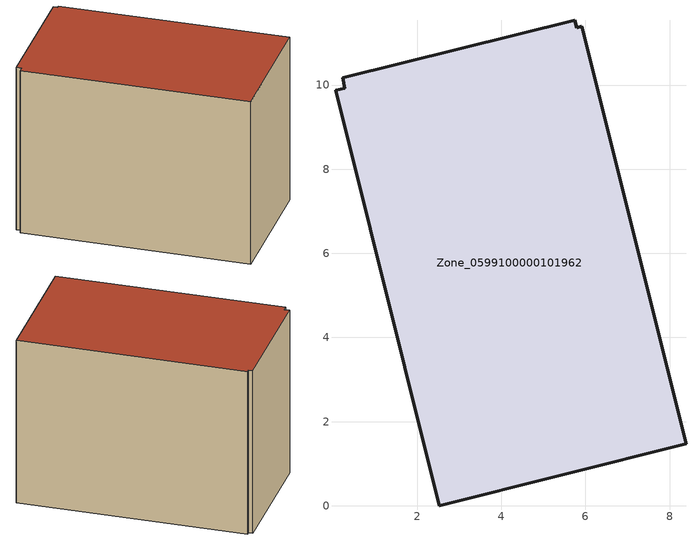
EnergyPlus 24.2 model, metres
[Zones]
Zone_0599100000101962
 floor ground (C_G): 8.39,1.47 2.52,0 0.06,9.87 0.28,9.93 0.23,10.17 5.75,11.54 5.8,11.36 5.92,11.39 z0
 wall outside (C_F): 0.28,9.93 0.06,9.87 2.52,0 8.39,1.47 5.92,11.39 5.8,11.36 5.75,11.54 0.23,10.17 0.28,9.93 z0:7.81
 roof outside (C_R): 5.8,11.36 5.75,11.54 0.23,10.17 0.28,9.93 0.06,9.87 2.52,0 8.39,1.47 5.92,11.39 z7.81
[BUILDING]
Pand.0599100000101962: North Axis=0; Terrain=City; Loads Convergence Tolerance Value=0.04; Temperature Convergence Tolerance Value=0.4; Solar Distribution=FullExterior; Maximum Number of Warmup Days=25; Minimum Number of Warmup Days=1
[Site:Location]
Rotterdam.The.Hague.AP_ZH_NLD Design_Conditions: Latitude=51.96; Longitude=4.45; Time Zone=1; Elevation=-4.5
[SITE:GROUNDTEMPERATURE:BUILDINGSURFACE]
18, 18, 18, 18, 18, 18, 18, 18, 18, 18, 18, 18
[MATERIAL] Thermal Absorptance=0.9; Solar Absorptance=0.7; Visible Absorptance=0.7
Name | Roughness | Thickness | Conductivity | Density | Specific Heat
G.TI.1965-1974 | MediumSmooth | 0.15 | 0.882353 | 540 | 1210
F.TI.1965-1974 | Rough | 0.3 | 0.697674 | 1920 | 840
R.TI.1965-1974 | MediumRough | 0.2 | 0.232558 | 1500 | 1000
[CONSTRUCTION]
C_G: G.TI.1965-1974
C_F: F.TI.1965-1974
C_R: R.TI.1965-1974
[ZONE]
Zone_0599100000101962: Type=1; Multiplier=1; Ceiling Height=Autocalculate; Volume=Autocalculate; Floor Area=autocalculate; Part of Total Floor Area=Yes
[ZONEINFILTRATION:DESIGNFLOWRATE]
Infil_Zone_0599100000101962: Zone or ZoneList or Space or SpaceList=Zone_0599100000101962; Schedule=AlwaysOn; Design Flow Rate Calculation Method=Flow/Area; Flow Rate per Floor Area=0.003; Constant Term Coefficient=1; Temperature Term Coefficient=0; Velocity Term Coefficient=0; Velocity Squared Term Coefficient=0
[HVACTEMPLATE:ZONE:IDEALLOADSAIRSYSTEM]
Zone_0599100000101962: Maximum Heating Supply Air Temperature=50; Minimum Cooling Supply Air Temperature=13; Maximum Heating Supply Air Humidity Ratio=0.0156; Minimum Cooling Supply Air Humidity Ratio=0.0077; Heating Limit=NoLimit; Cooling Limit=NoLimit; Dehumidification Control Type=ConstantSensibleHeatRatio; Cooling Sensible Heat Ratio=0.7; Dehumidification Setpoint=60; Humidification Control Type=None; Humidification Setpoint=30; Outdoor Air Method=None; Outdoor Air Flow Rate per Person=0.00944; Outdoor Air Flow Rate per Zone Floor Area=0; Outdoor Air Flow Rate per Zone=0; Demand Controlled Ventilation Type=None; Outdoor Air Economizer Type=NoEconomizer; Heat Recovery Type=None; Sensible Heat Recovery Effectiveness=0.7; Latent Heat Recovery Effectiveness=0.65
[ZONECONTROL:THERMOSTAT]
ThermostatControl_Zone_0599100000101962: Zone or ZoneList=Zone_0599100000101962; Control Type Schedule=DualSetpointControlType; Control 1=Thermostat_Zone_0599100000101962; Temperature Difference Between Cutout And Setpoint=0
[THERMOSTATSETPOINT:DUALSETPOINT]
Thermostat_Zone_0599100000101962: Heating Setpoint Temperature Schedule=HeatingSetpoint_Zone_0599100000101962; Cooling Setpoint Temperature Schedule=CoolingSetpoint_Zone_0599100000101962
[SCHEDULE:COMPACT]
HeatingSetpoint_Zone_0599100000101962: Through: 12/31, For: AllDays, Until: 24:00, 21
CoolingSetpoint_Zone_0599100000101962: Through: 12/31, For: AllDays, Until: 24:00, 24
DualSetpointControlType: Through: 12/31, For: AllDays, Until: 24:00, 4
AlwaysOn: Through: 12/31, For: AllDays, Until: 24:00, 1
